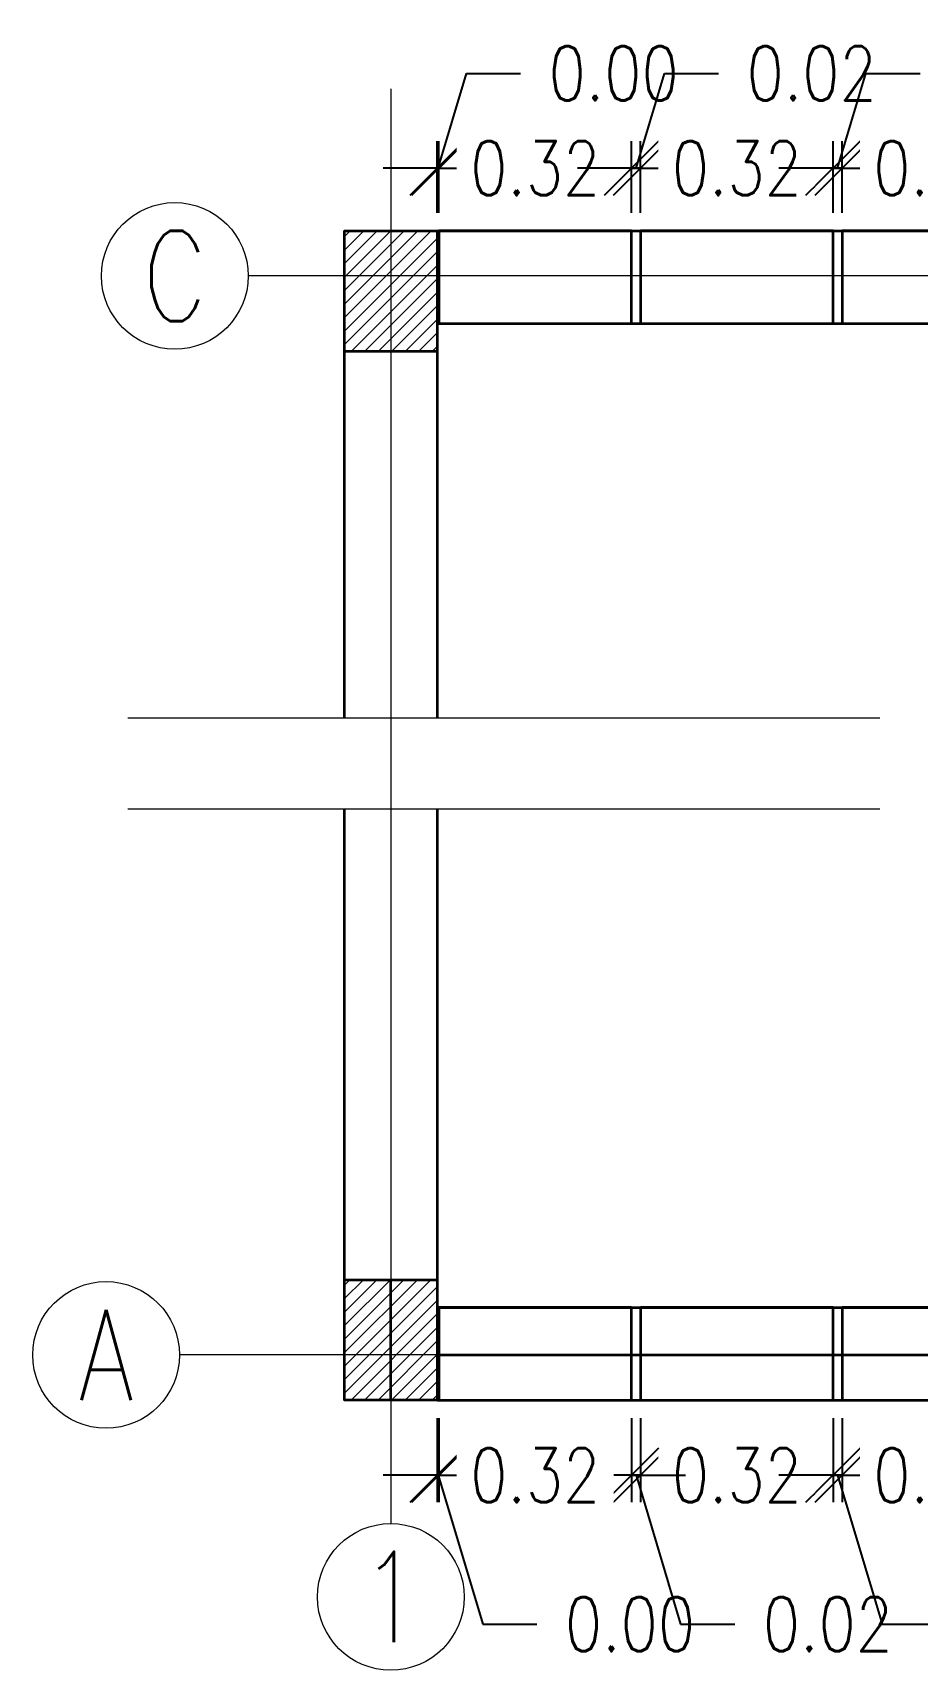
# Model space of a CAD drawing. Header units: metres. Extents: x 45 to 666, y -23 to 325.
# Drawn here: x 205.923 to 207.393, y 64.763 to 67.485 of the extents above; entities that cross this region are included whole.
import ezdxf

# ---------------------------------------------------------------- set-up
doc = ezdxf.new("R2010")
doc.units = ezdxf.units.M
doc.header["$LTSCALE"] = 5
doc.header["$MEASUREMENT"] = 0
doc.linetypes.add('HIDDEN', pattern=[0.375, 0.25, -0.125])
doc.layers.get('0').update_dxf_attribs({"color": 30})
doc.layers.get('DEFPOINTS').update_dxf_attribs({"color": 210})
for name, color, linetype, lineweight in [('A-ANNO-DIMS', 3, 'Continuous', 18), ('A-ANNO-NOTE', 7, 'Continuous', 35), ('A-ANNO-SYMB', 3, 'Continuous', 18), ('A-ANNO-TEXT', 3, 'Continuous', 18), ('A-FLOR-OVHD', 3, 'HIDDEN', 18), ('A-WALL-FULL', 7, 'Continuous', 35), ('A-WALL-FULL-EXTR', 7, 'Continuous', 35), ('A-WALL-PATT', 8, 'Continuous', 18)]:
    doc.layers.add(name, color=color, linetype=linetype, lineweight=lineweight)
doc.styles.add('E-ROMANS', font='romans.shx', dxfattribs={"width": 0.8})
doc.dimstyles.new('E-0050_TICK_18', dxfattribs={"dimscale": 0.001, "dimtxt": 90, "dimasz": 90, "dimexe": 45, "dimexo": 30, "dimgap": 45, "dimtad": 0, "dimzin": 0, "dimdsep": 46, "dimtxsty": 'E-ROMANS', "dimblk": 'OBLIQUE', "dimcen": 45, "dimclrd": 256, "dimclre": 256, "dimclrt": 256, "dimadec": 0, "dimazin": 0, "dimtfac": 1, "dimtmove": 1, "dimatfit": 3, "dimldrblk": 'OPEN90', "dimfxl": 1, "dimtfill": 1, "dimtolj": 1, "dimtzin": 0, "dimarcsym": 0})

# ---------------------------------------------------------------- blocks, each defined once
blk = doc.blocks.new('_Oblique')
at = {"color": 0, "linetype": 'ByBlock', "lineweight": -2}
blk.add_line((-0.5, -0.5), (0.5, 0.5), dxfattribs=at)
blk = doc.blocks.new('*D374')
at = {"layer": 'A-ANNO-DIMS', "lineweight": -2, "transparency": 16777216}
for p, q in [((206.5966, 67.2598), (206.6438, 67.4173)), ((206.6438, 67.4173), (206.7338, 67.4173)), ((206.5951, 67.1856), (206.5951, 67.3048)), ((206.5981, 67.1856), (206.5981, 67.3048)), ((206.5951, 67.2598), (206.5051, 67.2598)), ((206.5951, 67.2598), (206.5981, 67.2598)), ((206.5951, 67.2598), (206.5981, 67.2598)), ((206.5981, 67.2598), (206.6881, 67.2598))]:
    blk.add_line(p, q, dxfattribs=at)
at = {"layer": 'DEFPOINTS', "color": 0, "transparency": 16777216}
for p in [(206.5981, 67.2598), (206.5951, 67.1556), (206.5981, 67.1556)]:
    blk.add_point(p, dxfattribs=at)
at = {"layer": 'A-ANNO-DIMS', "lineweight": -2, "transparency": 16777216, "xscale": 0.09, "yscale": 0.09, "zscale": 0.09}
blk.add_blockref('_Oblique', (206.5951, 67.2598), dxfattribs=at)
at = {"layer": 'A-ANNO-DIMS', "lineweight": -2, "transparency": 16777216, "xscale": 0.09, "yscale": 0.09, "zscale": 0.09, "rotation": 180}
blk.add_blockref('_Oblique', (206.5981, 67.2598), dxfattribs=at)
at = {"layer": 'A-ANNO-DIMS', "transparency": 16777216, "insert": (206.8885, 67.4173), "char_height": 0.09, "attachment_point": 5, "style": 'E-ROMANS', "bg_fill": 3, "box_fill_scale": 1.25, "bg_fill_color": 256, "bg_fill_true_color": 13158600, "bg_fill_transparency": 0}
blk.add_mtext('\\A1;0.00', dxfattribs=at)
blk = doc.blocks.new('_Open90')
at = {"color": 0, "linetype": 'ByBlock', "lineweight": -2}
for p, q in [((-0.5, 0.5), (0, 0)), ((0, 0), (-1, 0)), ((0, 0), (-0.5, -0.5))]:
    blk.add_line(p, q, dxfattribs=at)
blk = doc.blocks.new('*D375')
at = {"layer": 'A-ANNO-DIMS', "lineweight": -2, "transparency": 16777216}
for p, q in [((206.5981, 67.1856), (206.5981, 67.3048)), ((206.9181, 67.1856), (206.9181, 67.3048)), ((206.5981, 67.2598), (206.5081, 67.2598)), ((206.5981, 67.2598), (206.6033, 67.2598)), ((206.9181, 67.2598), (206.9128, 67.2598)), ((206.9181, 67.2598), (207.0081, 67.2598))]:
    blk.add_line(p, q, dxfattribs=at)
at = {"layer": 'DEFPOINTS', "color": 0, "transparency": 16777216}
for p in [(206.9181, 67.2598), (206.5981, 67.1556), (206.9181, 67.1556)]:
    blk.add_point(p, dxfattribs=at)
at = {"layer": 'A-ANNO-DIMS', "lineweight": -2, "transparency": 16777216, "xscale": 0.09, "yscale": 0.09, "zscale": 0.09}
blk.add_blockref('_Oblique', (206.5981, 67.2598), dxfattribs=at)
at = {"layer": 'A-ANNO-DIMS', "lineweight": -2, "transparency": 16777216, "xscale": 0.09, "yscale": 0.09, "zscale": 0.09, "rotation": 180}
blk.add_blockref('_Oblique', (206.9181, 67.2598), dxfattribs=at)
at = {"layer": 'A-ANNO-DIMS', "transparency": 16777216, "insert": (206.7581, 67.2598), "char_height": 0.09, "attachment_point": 5, "style": 'E-ROMANS', "bg_fill": 3, "box_fill_scale": 1.25, "bg_fill_color": 256, "bg_fill_true_color": 13158600, "bg_fill_transparency": 0}
blk.add_mtext('\\A1;0.32', dxfattribs=at)
blk = doc.blocks.new('*D376')
at = {"layer": 'A-ANNO-DIMS', "lineweight": -2, "transparency": 16777216}
for p, q in [((206.9256, 67.2598), (206.9728, 67.4173)), ((206.9728, 67.4173), (207.0628, 67.4173)), ((206.9181, 67.1856), (206.9181, 67.3048)), ((206.9331, 67.1856), (206.9331, 67.3048)), ((206.9181, 67.2598), (206.8281, 67.2598)), ((206.9181, 67.2598), (206.9331, 67.2598)), ((206.9181, 67.2598), (206.9331, 67.2598)), ((206.9331, 67.2598), (207.0231, 67.2598))]:
    blk.add_line(p, q, dxfattribs=at)
at = {"layer": 'DEFPOINTS', "color": 0, "transparency": 16777216}
for p in [(206.9331, 67.2598), (206.9181, 67.1556), (206.9331, 67.1556)]:
    blk.add_point(p, dxfattribs=at)
at = {"layer": 'A-ANNO-DIMS', "lineweight": -2, "transparency": 16777216, "xscale": 0.09, "yscale": 0.09, "zscale": 0.09}
blk.add_blockref('_Oblique', (206.9181, 67.2598), dxfattribs=at)
at = {"layer": 'A-ANNO-DIMS', "lineweight": -2, "transparency": 16777216, "xscale": 0.09, "yscale": 0.09, "zscale": 0.09, "rotation": 180}
blk.add_blockref('_Oblique', (206.9331, 67.2598), dxfattribs=at)
at = {"layer": 'A-ANNO-DIMS', "transparency": 16777216, "insert": (207.2175, 67.4173), "char_height": 0.09, "attachment_point": 5, "style": 'E-ROMANS', "bg_fill": 3, "box_fill_scale": 1.25, "bg_fill_color": 256, "bg_fill_true_color": 13158600, "bg_fill_transparency": 0}
blk.add_mtext('\\A1;0.02', dxfattribs=at)
blk = doc.blocks.new('*D377')
at = {"layer": 'A-ANNO-DIMS', "lineweight": -2, "transparency": 16777216}
for p, q in [((206.9331, 67.1856), (206.9331, 67.3048)), ((207.2531, 67.1856), (207.2531, 67.3048)), ((206.9331, 67.2598), (206.8431, 67.2598)), ((206.9331, 67.2598), (206.9383, 67.2598)), ((207.2531, 67.2598), (207.2478, 67.2598)), ((207.2531, 67.2598), (207.3431, 67.2598))]:
    blk.add_line(p, q, dxfattribs=at)
at = {"layer": 'DEFPOINTS', "color": 0, "transparency": 16777216}
for p in [(207.2531, 67.2598), (206.9331, 67.1556), (207.2531, 67.1556)]:
    blk.add_point(p, dxfattribs=at)
at = {"layer": 'A-ANNO-DIMS', "lineweight": -2, "transparency": 16777216, "xscale": 0.09, "yscale": 0.09, "zscale": 0.09}
blk.add_blockref('_Oblique', (206.9331, 67.2598), dxfattribs=at)
at = {"layer": 'A-ANNO-DIMS', "lineweight": -2, "transparency": 16777216, "xscale": 0.09, "yscale": 0.09, "zscale": 0.09, "rotation": 180}
blk.add_blockref('_Oblique', (207.2531, 67.2598), dxfattribs=at)
at = {"layer": 'A-ANNO-DIMS', "transparency": 16777216, "insert": (207.0931, 67.2598), "char_height": 0.09, "attachment_point": 5, "style": 'E-ROMANS', "bg_fill": 3, "box_fill_scale": 1.25, "bg_fill_color": 256, "bg_fill_true_color": 13158600, "bg_fill_transparency": 0}
blk.add_mtext('\\A1;0.32', dxfattribs=at)
blk = doc.blocks.new('*D378')
at = {"layer": 'A-ANNO-DIMS', "lineweight": -2, "transparency": 16777216}
for p, q in [((207.2606, 67.2598), (207.3078, 67.4173)), ((207.3078, 67.4173), (207.3978, 67.4173)), ((207.2531, 67.1856), (207.2531, 67.3048)), ((207.2681, 67.1856), (207.2681, 67.3048)), ((207.2531, 67.2598), (207.1631, 67.2598)), ((207.2531, 67.2598), (207.2681, 67.2598)), ((207.2531, 67.2598), (207.2681, 67.2598)), ((207.2681, 67.2598), (207.3581, 67.2598))]:
    blk.add_line(p, q, dxfattribs=at)
at = {"layer": 'DEFPOINTS', "color": 0, "transparency": 16777216}
for p in [(207.2681, 67.2598), (207.2531, 67.1556), (207.2681, 67.1556)]:
    blk.add_point(p, dxfattribs=at)
at = {"layer": 'A-ANNO-DIMS', "lineweight": -2, "transparency": 16777216, "xscale": 0.09, "yscale": 0.09, "zscale": 0.09}
blk.add_blockref('_Oblique', (207.2531, 67.2598), dxfattribs=at)
at = {"layer": 'A-ANNO-DIMS', "lineweight": -2, "transparency": 16777216, "xscale": 0.09, "yscale": 0.09, "zscale": 0.09, "rotation": 180}
blk.add_blockref('_Oblique', (207.2681, 67.2598), dxfattribs=at)
at = {"layer": 'A-ANNO-DIMS', "transparency": 16777216, "insert": (207.5525, 67.4173), "char_height": 0.09, "attachment_point": 5, "style": 'E-ROMANS', "bg_fill": 3, "box_fill_scale": 1.25, "bg_fill_color": 256, "bg_fill_true_color": 13158600, "bg_fill_transparency": 0}
blk.add_mtext('\\A1;0.02', dxfattribs=at)
blk = doc.blocks.new('*D379')
at = {"layer": 'A-ANNO-DIMS', "lineweight": -2, "transparency": 16777216}
for p, q in [((207.2681, 67.1856), (207.2681, 67.3048)), ((207.5881, 67.1856), (207.5881, 67.3048)), ((207.2681, 67.2598), (207.1781, 67.2598)), ((207.2681, 67.2598), (207.2733, 67.2598)), ((207.5881, 67.2598), (207.5828, 67.2598)), ((207.5881, 67.2598), (207.6781, 67.2598))]:
    blk.add_line(p, q, dxfattribs=at)
at = {"layer": 'DEFPOINTS', "color": 0, "transparency": 16777216}
for p in [(207.5881, 67.2598), (207.2681, 67.1556), (207.5881, 67.1556)]:
    blk.add_point(p, dxfattribs=at)
at = {"layer": 'A-ANNO-DIMS', "lineweight": -2, "transparency": 16777216, "xscale": 0.09, "yscale": 0.09, "zscale": 0.09}
blk.add_blockref('_Oblique', (207.2681, 67.2598), dxfattribs=at)
at = {"layer": 'A-ANNO-DIMS', "lineweight": -2, "transparency": 16777216, "xscale": 0.09, "yscale": 0.09, "zscale": 0.09, "rotation": 180}
blk.add_blockref('_Oblique', (207.5881, 67.2598), dxfattribs=at)
at = {"layer": 'A-ANNO-DIMS', "transparency": 16777216, "insert": (207.4281, 67.2598), "char_height": 0.09, "attachment_point": 5, "style": 'E-ROMANS', "bg_fill": 3, "box_fill_scale": 1.25, "bg_fill_color": 256, "bg_fill_true_color": 13158600, "bg_fill_transparency": 0}
blk.add_mtext('\\A1;0.32', dxfattribs=at)
blk = doc.blocks.new('*D397')
at = {"layer": 'A-ANNO-DIMS', "lineweight": -2, "transparency": 16777216}
for p, q in [((206.5951, 65.1821), (206.5951, 65.0421)), ((206.5981, 65.1821), (206.5981, 65.0421)), ((206.5951, 65.0871), (206.5051, 65.0871)), ((206.5951, 65.0871), (206.5981, 65.0871)), ((206.5951, 65.0871), (206.5981, 65.0871)), ((206.5966, 65.0871), (206.6708, 64.8396)), ((206.5981, 65.0871), (206.6881, 65.0871)), ((206.6708, 64.8396), (206.7608, 64.8396))]:
    blk.add_line(p, q, dxfattribs=at)
at = {"layer": 'DEFPOINTS', "color": 0, "transparency": 16777216}
for p in [(206.5951, 65.2121), (206.5981, 65.2121), (206.5981, 65.0871)]:
    blk.add_point(p, dxfattribs=at)
at = {"layer": 'A-ANNO-DIMS', "lineweight": -2, "transparency": 16777216, "xscale": 0.09, "yscale": 0.09, "zscale": 0.09}
blk.add_blockref('_Oblique', (206.5951, 65.0871), dxfattribs=at)
at = {"layer": 'A-ANNO-DIMS', "lineweight": -2, "transparency": 16777216, "xscale": 0.09, "yscale": 0.09, "zscale": 0.09, "rotation": 180}
blk.add_blockref('_Oblique', (206.5981, 65.0871), dxfattribs=at)
at = {"layer": 'A-ANNO-DIMS', "transparency": 16777216, "insert": (206.9155, 64.8396), "char_height": 0.09, "attachment_point": 5, "style": 'E-ROMANS', "bg_fill": 3, "box_fill_scale": 1.25, "bg_fill_color": 256, "bg_fill_true_color": 13158600, "bg_fill_transparency": 0}
blk.add_mtext('\\A1;0.00', dxfattribs=at)
blk = doc.blocks.new('*D398')
at = {"layer": 'A-ANNO-DIMS', "lineweight": -2, "transparency": 16777216}
for p, q in [((206.9181, 65.1821), (206.9181, 65.0421)), ((206.9331, 65.1821), (206.9331, 65.0421)), ((206.9181, 65.0871), (206.8281, 65.0871)), ((206.9181, 65.0871), (206.9331, 65.0871)), ((206.9181, 65.0871), (206.9331, 65.0871)), ((206.9256, 65.0871), (206.9998, 64.8396)), ((206.9331, 65.0871), (207.0231, 65.0871)), ((206.9998, 64.8396), (207.0898, 64.8396))]:
    blk.add_line(p, q, dxfattribs=at)
at = {"layer": 'DEFPOINTS', "color": 0, "transparency": 16777216}
for p in [(206.9181, 65.2121), (206.9331, 65.2121), (206.9331, 65.0871)]:
    blk.add_point(p, dxfattribs=at)
at = {"layer": 'A-ANNO-DIMS', "lineweight": -2, "transparency": 16777216, "xscale": 0.09, "yscale": 0.09, "zscale": 0.09}
blk.add_blockref('_Oblique', (206.9181, 65.0871), dxfattribs=at)
at = {"layer": 'A-ANNO-DIMS', "lineweight": -2, "transparency": 16777216, "xscale": 0.09, "yscale": 0.09, "zscale": 0.09, "rotation": 180}
blk.add_blockref('_Oblique', (206.9331, 65.0871), dxfattribs=at)
at = {"layer": 'A-ANNO-DIMS', "transparency": 16777216, "insert": (207.2445, 64.8396), "char_height": 0.09, "attachment_point": 5, "style": 'E-ROMANS', "bg_fill": 3, "box_fill_scale": 1.25, "bg_fill_color": 256, "bg_fill_true_color": 13158600, "bg_fill_transparency": 0}
blk.add_mtext('\\A1;0.02', dxfattribs=at)
blk = doc.blocks.new('*D399')
at = {"layer": 'A-ANNO-DIMS', "lineweight": -2, "transparency": 16777216}
for p, q in [((206.9331, 65.1821), (206.9331, 65.0421)), ((207.2531, 65.1821), (207.2531, 65.0421)), ((206.9331, 65.0871), (206.8431, 65.0871)), ((206.9331, 65.0871), (206.9383, 65.0871)), ((207.2531, 65.0871), (207.2478, 65.0871)), ((207.2531, 65.0871), (207.3431, 65.0871))]:
    blk.add_line(p, q, dxfattribs=at)
at = {"layer": 'DEFPOINTS', "color": 0, "transparency": 16777216}
for p in [(206.9331, 65.2121), (207.2531, 65.2121), (207.2531, 65.0871)]:
    blk.add_point(p, dxfattribs=at)
at = {"layer": 'A-ANNO-DIMS', "lineweight": -2, "transparency": 16777216, "xscale": 0.09, "yscale": 0.09, "zscale": 0.09}
blk.add_blockref('_Oblique', (206.9331, 65.0871), dxfattribs=at)
at = {"layer": 'A-ANNO-DIMS', "lineweight": -2, "transparency": 16777216, "xscale": 0.09, "yscale": 0.09, "zscale": 0.09, "rotation": 180}
blk.add_blockref('_Oblique', (207.2531, 65.0871), dxfattribs=at)
at = {"layer": 'A-ANNO-DIMS', "transparency": 16777216, "insert": (207.0931, 65.0871), "char_height": 0.09, "attachment_point": 5, "style": 'E-ROMANS', "bg_fill": 3, "box_fill_scale": 1.25, "bg_fill_color": 256, "bg_fill_true_color": 13158600, "bg_fill_transparency": 0}
blk.add_mtext('\\A1;0.32', dxfattribs=at)
blk = doc.blocks.new('*D400')
at = {"layer": 'A-ANNO-DIMS', "lineweight": -2, "transparency": 16777216}
for p, q in [((207.2531, 65.1821), (207.2531, 65.0421)), ((207.2681, 65.1821), (207.2681, 65.0421)), ((207.2531, 65.0871), (207.1631, 65.0871)), ((207.2531, 65.0871), (207.2681, 65.0871)), ((207.2531, 65.0871), (207.2681, 65.0871)), ((207.2606, 65.0871), (207.3348, 64.8396)), ((207.2681, 65.0871), (207.3581, 65.0871)), ((207.3348, 64.8396), (207.4248, 64.8396))]:
    blk.add_line(p, q, dxfattribs=at)
at = {"layer": 'DEFPOINTS', "color": 0, "transparency": 16777216}
for p in [(207.2531, 65.2121), (207.2681, 65.2121), (207.2681, 65.0871)]:
    blk.add_point(p, dxfattribs=at)
at = {"layer": 'A-ANNO-DIMS', "lineweight": -2, "transparency": 16777216, "xscale": 0.09, "yscale": 0.09, "zscale": 0.09}
blk.add_blockref('_Oblique', (207.2531, 65.0871), dxfattribs=at)
at = {"layer": 'A-ANNO-DIMS', "lineweight": -2, "transparency": 16777216, "xscale": 0.09, "yscale": 0.09, "zscale": 0.09, "rotation": 180}
blk.add_blockref('_Oblique', (207.2681, 65.0871), dxfattribs=at)
at = {"layer": 'A-ANNO-DIMS', "transparency": 16777216, "insert": (207.5795, 64.8396), "char_height": 0.09, "attachment_point": 5, "style": 'E-ROMANS', "bg_fill": 3, "box_fill_scale": 1.25, "bg_fill_color": 256, "bg_fill_true_color": 13158600, "bg_fill_transparency": 0}
blk.add_mtext('\\A1;0.02', dxfattribs=at)
blk = doc.blocks.new('*D401')
at = {"layer": 'A-ANNO-DIMS', "lineweight": -2, "transparency": 16777216}
for p, q in [((207.2681, 65.1821), (207.2681, 65.0421)), ((207.5881, 65.1821), (207.5881, 65.0421)), ((207.2681, 65.0871), (207.1781, 65.0871)), ((207.2681, 65.0871), (207.2733, 65.0871)), ((207.5881, 65.0871), (207.5828, 65.0871)), ((207.5881, 65.0871), (207.6781, 65.0871))]:
    blk.add_line(p, q, dxfattribs=at)
at = {"layer": 'DEFPOINTS', "color": 0, "transparency": 16777216}
for p in [(207.2681, 65.2121), (207.5881, 65.2121), (207.5881, 65.0871)]:
    blk.add_point(p, dxfattribs=at)
at = {"layer": 'A-ANNO-DIMS', "lineweight": -2, "transparency": 16777216, "xscale": 0.09, "yscale": 0.09, "zscale": 0.09}
blk.add_blockref('_Oblique', (207.2681, 65.0871), dxfattribs=at)
at = {"layer": 'A-ANNO-DIMS', "lineweight": -2, "transparency": 16777216, "xscale": 0.09, "yscale": 0.09, "zscale": 0.09, "rotation": 180}
blk.add_blockref('_Oblique', (207.5881, 65.0871), dxfattribs=at)
at = {"layer": 'A-ANNO-DIMS', "transparency": 16777216, "insert": (207.4281, 65.0871), "char_height": 0.09, "attachment_point": 5, "style": 'E-ROMANS', "bg_fill": 3, "box_fill_scale": 1.25, "bg_fill_color": 256, "bg_fill_true_color": 13158600, "bg_fill_transparency": 0}
blk.add_mtext('\\A1;0.32', dxfattribs=at)
blk = doc.blocks.new('*D419')
at = {"layer": 'A-ANNO-DIMS', "lineweight": -2, "transparency": 16777216}
for p, q in [((206.5981, 65.1821), (206.5981, 65.0421)), ((206.9181, 65.1821), (206.9181, 65.0421)), ((206.5981, 65.0871), (206.5081, 65.0871)), ((206.5981, 65.0871), (206.6033, 65.0871)), ((206.9181, 65.0871), (206.9128, 65.0871)), ((206.9181, 65.0871), (207.0081, 65.0871))]:
    blk.add_line(p, q, dxfattribs=at)
at = {"layer": 'DEFPOINTS', "color": 0, "transparency": 16777216}
for p in [(206.5981, 65.2121), (206.9181, 65.2121), (206.5981, 65.0871)]:
    blk.add_point(p, dxfattribs=at)
at = {"layer": 'A-ANNO-DIMS', "lineweight": -2, "transparency": 16777216, "xscale": 0.09, "yscale": 0.09, "zscale": 0.09}
blk.add_blockref('_Oblique', (206.5981, 65.0871), dxfattribs=at)
at = {"layer": 'A-ANNO-DIMS', "lineweight": -2, "transparency": 16777216, "xscale": 0.09, "yscale": 0.09, "zscale": 0.09, "rotation": 180}
blk.add_blockref('_Oblique', (206.9181, 65.0871), dxfattribs=at)
at = {"layer": 'A-ANNO-DIMS', "transparency": 16777216, "insert": (206.7581, 65.0871), "char_height": 0.09, "attachment_point": 5, "style": 'E-ROMANS', "bg_fill": 3, "box_fill_scale": 1.25, "bg_fill_color": 256, "bg_fill_true_color": 13158600, "bg_fill_transparency": 0}
blk.add_mtext('\\A1;0.32', dxfattribs=at)

msp = doc.modelspace()

# ---------------------------------------------------------------- hatches: boundary and pattern name
at = {"layer": 'A-WALL-PATT'}
h = msp.add_hatch(dxfattribs=at)
h.set_pattern_fill('LINE', color=256, scale=0.005, angle=45, style=0)
h.set_pattern_definition([(45, (51.05151, -3.290275), (-0.0112253202, 0.0112253202), [])])
h.paths.add_polyline_path([(206.5951, 67.0056), (206.5584, 67.0056), (206.5584, 66.9556), (206.5951, 66.9556)])
h.paths.add_polyline_path([(206.5584, 67.0056), (206.5181, 67.0056), (206.5181, 66.9556), (206.5584, 66.9556)])
h.paths.add_polyline_path([(206.5181, 67.0056), (206.4411, 67.0056), (206.4411, 66.9556), (206.5181, 66.9556)])
h.paths.add_polyline_path([(206.5951, 67.1556), (206.4411, 67.1556), (206.4411, 67.0056), (206.5951, 67.0056)])
h = msp.add_hatch(dxfattribs=at)
h.set_pattern_fill('LINE', color=256, scale=0.005, angle=45, style=0)
h.set_pattern_definition([(45, (51.05151, 0.916267), (-0.0112253202, 0.0112253202), [])])
h.paths.add_polyline_path([(206.5951, 65.4121), (206.5181, 65.4121), (206.5181, 65.3621), (206.5951, 65.3621)])
h.paths.add_polyline_path([(206.5181, 65.4121), (206.4411, 65.4121), (206.4411, 65.3621), (206.5181, 65.3621)])
h.paths.add_polyline_path([(206.5951, 65.3621), (206.4411, 65.3621), (206.4411, 65.2121), (206.5951, 65.2121)])

# ---------------------------------------------------------------- linework, layer by layer
at = {"layer": 'A-ANNO-NOTE'}
msp.add_line((206.5181, 65.2121), (206.5181, 65.4121), dxfattribs=at)
at = {"layer": 'A-ANNO-SYMB', "ltscale": 2}
for points in [[(206.5181, 67.3916), (206.5181, 65.0069)], [(211.5597, 67.0806), (206.281, 67.0806)], [(211.5597, 65.2871), (206.1669, 65.2871)]]:
    msp.add_lwpolyline(points, dxfattribs=at)
at = {"layer": 'A-ANNO-SYMB', "linetype": 'Continuous', "ltscale": 5}
for centre in [(206.1591, 67.0806), (206.0449, 65.2871), (206.5181, 64.8849)]:
    msp.add_circle(centre, 0.1219, dxfattribs=at)
at = {"layer": 'A-FLOR-OVHD'}
for p, q in [((206.0808, 66.346), (211.6643, 66.346)), ((206.0808, 66.1947), (211.6643, 66.1947))]:
    msp.add_line(p, q, dxfattribs=at)
at = {"layer": 'A-WALL-FULL'}
for points in [[(206.5981, 67.0016), (206.9181, 67.0016), (206.9181, 67.1556), (206.5981, 67.1556)], [(206.9331, 67.0016), (207.2531, 67.0016), (207.2531, 67.1556), (206.9331, 67.1556)], [(207.2681, 67.0016), (207.5881, 67.0016), (207.5881, 67.1556), (207.2681, 67.1556)], [(206.5981, 65.2121), (206.9181, 65.2121), (206.9181, 65.3661), (206.5981, 65.3661)], [(206.9331, 65.2121), (207.2531, 65.2121), (207.2531, 65.3661), (206.9331, 65.3661)], [(207.2681, 65.2121), (207.5881, 65.2121), (207.5881, 65.3661), (207.2681, 65.3661)]]:
    msp.add_lwpolyline(points, close=True, dxfattribs=at)
for points in [[(206.4411, 66.9556), (206.5951, 66.9556)], [(206.4411, 65.4121), (206.5951, 65.4121)]]:
    msp.add_lwpolyline(points, dxfattribs=at)
at = {"layer": 'A-WALL-FULL-EXTR'}
for p, q in [((206.5951, 67.1556), (207.7631, 67.1556)), ((206.5951, 67.0016), (207.7631, 67.0016)), ((206.5951, 65.3661), (209.2631, 65.3661)), ((206.5951, 65.2871), (209.2631, 65.2871)), ((206.5951, 65.2121), (209.2631, 65.2121))]:
    msp.add_line(p, q, dxfattribs=at)
for points in [[(206.4411, 66.346), (206.4411, 67.1556), (206.5951, 67.1556), (206.5951, 66.346)], [(206.5951, 66.1947), (206.5951, 65.2121), (206.5951, 65.2121), (206.4411, 65.2121), (206.4411, 66.1947)]]:
    msp.add_lwpolyline(points, dxfattribs=at)

# ---------------------------------------------------------------- texts
at = {"layer": 'A-ANNO-TEXT', "ltscale": 5, "char_height": 0.15, "attachment_point": 5, "style": 'E-ROMANS'}
for s, insert in [('C', (206.1591, 67.0806)), ('A', (206.0449, 65.2871)), ('1', (206.5181, 64.8849))]:
    msp.add_mtext(s, dxfattribs=dict(at, insert=insert))

# ---------------------------------------------------------------- next in the draw order: dimensions: what is measured, and where the dimension line sits
at = {"layer": 'A-ANNO-DIMS'}
for base, p1, p2, picture, middle in [((206.5981, 67.2598), (206.5951, 67.1556), (206.5981, 67.1556), '*D374', (206.7788, 67.4173)), ((206.5981, 65.0871), (206.5951, 65.2121), (206.5981, 65.2121), '*D397', (206.8058, 64.8396))]:
    dim = msp.add_linear_dim(base=base, p1=p1, p2=p2, dimstyle='E-0050_TICK_18', dxfattribs=at)
    dim.commit()
    dim.dimension.update_dxf_attribs({"geometry": picture, "text_midpoint": middle})

# ---------------------------------------------------------------- next in the draw order: dimensions: what is measured, and where the dimension line sits
for base, p1, p2, picture, middle in [((206.9181, 67.2598), (206.5981, 67.1556), (206.9181, 67.1556), '*D375', (206.7581, 67.2598)), ((206.9330518761, 65.0870602984), (206.9180518761, 65.2121181301), (206.9330518761, 65.2121181301), '*D398', (207.1348018761, 64.8395602984))]:
    dim = msp.add_linear_dim(base=base, p1=p1, p2=p2, dimstyle='E-0050_TICK_18', dxfattribs=at)
    dim.commit()
    dim.dimension.update_dxf_attribs({"geometry": picture, "text_midpoint": middle})

# ---------------------------------------------------------------- next in the draw order: dimensions: what is measured, and where the dimension line sits
for base, p1, p2, picture, middle in [((206.9330518761, 67.2598286508), (206.9180518761, 67.1555755998), (206.9330518761, 67.1555755998), '*D376', (207.1078018761, 67.4173286508)), ((207.2531, 65.0871), (206.9331, 65.2121), (207.2531, 65.2121), '*D399', (207.0931, 65.0871))]:
    dim = msp.add_linear_dim(base=base, p1=p1, p2=p2, dimstyle='E-0050_TICK_18', dxfattribs=at)
    dim.commit()
    dim.dimension.update_dxf_attribs({"geometry": picture, "text_midpoint": middle})

# ---------------------------------------------------------------- next in the draw order: dimensions: what is measured, and where the dimension line sits
for base, p1, p2, picture, middle in [((207.2531, 67.2598), (206.9331, 67.1556), (207.2531, 67.1556), '*D377', (207.0931, 67.2598)), ((206.5981, 65.0871), (206.9181, 65.2121), (206.5981, 65.2121), '*D419', (206.7581, 65.0871)), ((207.2680518761, 65.0870602984), (207.2530518761, 65.2121181301), (207.2680518761, 65.2121181301), '*D400', (207.4698018761, 64.8395602984))]:
    dim = msp.add_linear_dim(base=base, p1=p1, p2=p2, dimstyle='E-0050_TICK_18', dxfattribs=at)
    dim.commit()
    dim.dimension.update_dxf_attribs({"geometry": picture, "text_midpoint": middle})

# ---------------------------------------------------------------- next in the draw order: dimensions: what is measured, and where the dimension line sits
for base, p1, p2, picture, middle in [((207.2680518761, 67.2598286508), (207.2530518761, 67.1555755998), (207.2680518761, 67.1555755998), '*D378', (207.4428018761, 67.4173286508)), ((207.5881, 65.0871), (207.2681, 65.2121), (207.5881, 65.2121), '*D401', (207.4281, 65.0871))]:
    dim = msp.add_linear_dim(base=base, p1=p1, p2=p2, dimstyle='E-0050_TICK_18', dxfattribs=at)
    dim.commit()
    dim.dimension.update_dxf_attribs({"geometry": picture, "text_midpoint": middle})

# ---------------------------------------------------------------- next in the draw order: dimensions: what is measured, and where the dimension line sits
dim = msp.add_linear_dim(base=(207.5881, 67.2598), p1=(207.2681, 67.1556), p2=(207.5881, 67.1556), dimstyle='E-0050_TICK_18', dxfattribs=at)
dim.commit()
dim.dimension.update_dxf_attribs({"geometry": '*D379', "text_midpoint": (207.4281, 67.2598)})

doc.saveas('drawing.dxf')
